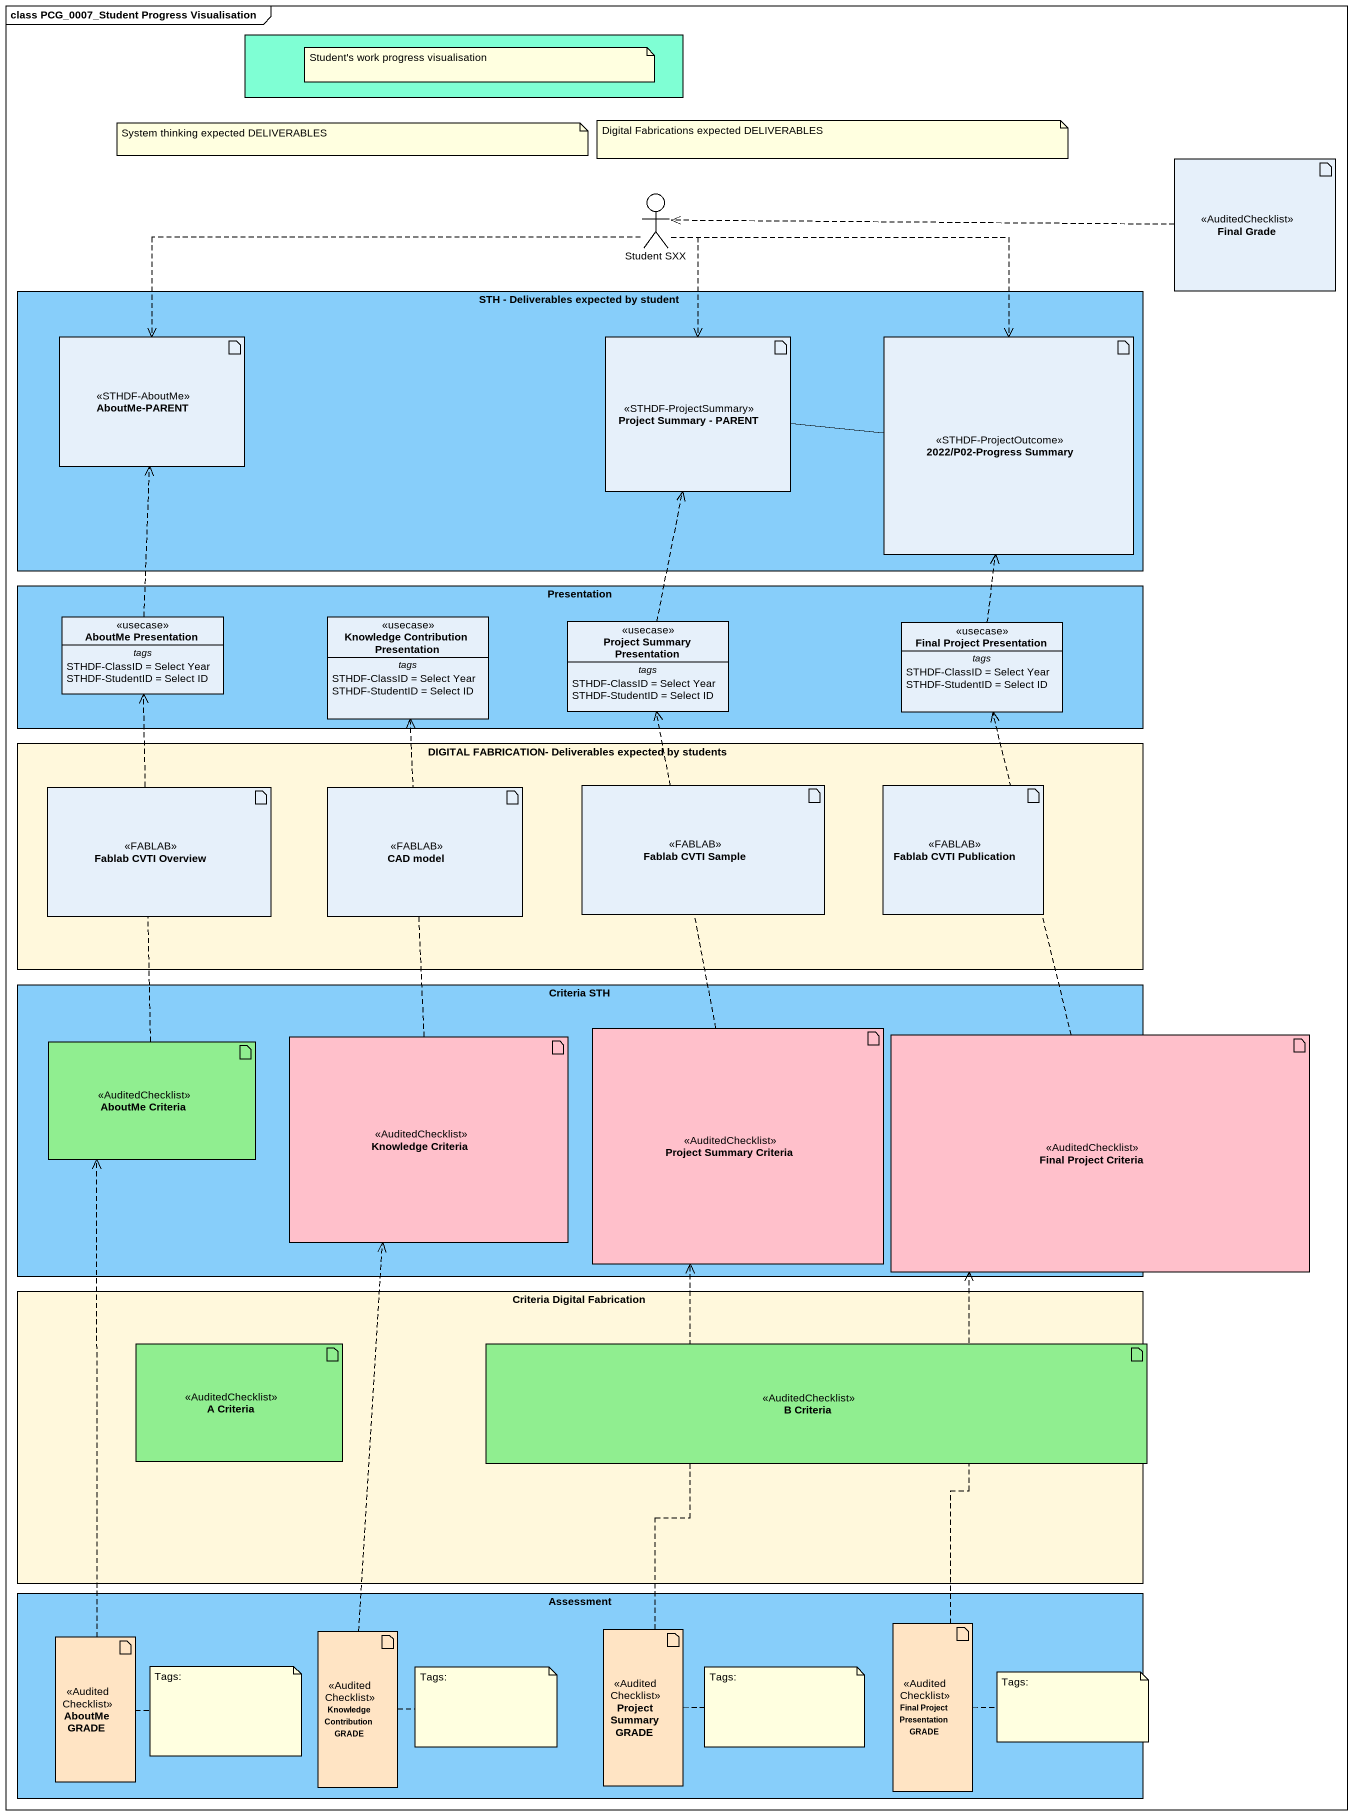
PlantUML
@startuml
mainframe class PCG_0007_Student Progress Visualisation
allowmixing
hide circle
hide empty members
rectangle " " as rectangle1 #7FFFD4
artifact "Final Grade" as Final_Grade <<AuditedChecklist>>
actor "Student SXX" as Student_SXX
rectangle "STH - Deliverables expected by student" as STH_Deliverables_expected #87CEFA {
  artifact "AboutMe-PARENT" as AboutMe_PARENT <<STHDF-AboutMe>>
  artifact "Project Summary - PARENT" as Project_Summary_PARENT <<STHDF-ProjectSummary>>
  artifact "2022/P02-Progress Summary" as a2022_P02_Progress_Summary <<STHDF-ProjectOutcome>>
}
rectangle Presentation #87CEFA {
  class "AboutMe Presentation" as AboutMe_Presentation <<usecase>> {
    -- tags --
    STHDF-ClassID = Select Year
    STHDF-StudentID = Select ID
  }
  class "Knowledge Contribution Presentation" as Knowledge_Contribution <<usecase>> {
    -- tags --
    STHDF-ClassID = Select Year
    STHDF-StudentID = Select ID
  }
  class "Project Summary Presentation" as Project_Summary_Presentation <<usecase>> {
    -- tags --
    STHDF-ClassID = Select Year
    STHDF-StudentID = Select ID
  }
  class "Final Project Presentation" as Final_Project_Presentation <<usecase>> {
    -- tags --
    STHDF-ClassID = Select Year
    STHDF-StudentID = Select ID
  }
}
rectangle "DIGITAL FABRICATION- Deliverables expected by students" as DIGITAL_FABRICATION #FFF8DC {
  artifact "Fablab CVTI Overview" as Fablab_CVTI_Overview <<FABLAB>>
  artifact "CAD model" as CAD_model <<FABLAB>>
  artifact "Fablab CVTI Sample" as Fablab_CVTI_Sample <<FABLAB>>
  artifact "Fablab CVTI Publication" as Fablab_CVTI_Publication <<FABLAB>>
}
rectangle "Criteria STH" as Criteria_STH #87CEFA {
  artifact "AboutMe Criteria" as AboutMe_Criteria <<AuditedChecklist>> #90EE90
  artifact "Knowledge Criteria" as Knowledge_Criteria <<AuditedChecklist>> #FFC0CB
  artifact "Project Summary Criteria" as Project_Summary_Criteria <<AuditedChecklist>> #FFC0CB
}
artifact "Final Project Criteria" as Final_Project_Criteria <<AuditedChecklist>> #FFC0CB
rectangle "Criteria Digital Fabrication" as Criteria_Digital_Fabrication #FFF8DC {
  artifact "A Criteria" as A_Criteria <<AuditedChecklist>> #90EE90
}
artifact "B Criteria" as B_Criteria <<AuditedChecklist>> #90EE90
rectangle Assessment #87CEFA {
  artifact "AboutMe GRADE" as AboutMe_GRADE <<AuditedChecklist>> #FFE4C4
  artifact "Knowledge Contribution GRADE" as Knowledge_Contribution_GRADE <<AuditedChecklist>> #FFE4C4
  artifact "Project Summary GRADE" as Project_Summary_GRADE <<AuditedChecklist>> #FFE4C4
  artifact "Final Project Presentation GRADE" as Final_Project_Presentation_2 <<AuditedChecklist>> #FFE4C4
}
Final_Grade .left.> Student_SXX
Student_SXX .left.> AboutMe_PARENT
Student_SXX ..> Project_Summary_PARENT
Student_SXX .right.> a2022_P02_Progress_Summary
a2022_P02_Progress_Summary -left- Project_Summary_PARENT
AboutMe_Presentation .up.> AboutMe_PARENT
Project_Summary_Presentation .up.> Project_Summary_PARENT
Final_Project_Presentation .up.> a2022_P02_Progress_Summary
AboutMe_Criteria .up.> AboutMe_Presentation
Knowledge_Criteria .up.> Knowledge_Contribution
Project_Summary_Criteria .up.> Project_Summary_Presentation
Final_Project_Criteria .up.> Final_Project_Presentation
AboutMe_GRADE .up.> AboutMe_Criteria
Knowledge_Contribution_GRADE .up.> Knowledge_Criteria
Project_Summary_GRADE .up.> Project_Summary_Criteria
Final_Project_Presentation_2 .up.> Final_Project_Criteria
note as N1
  Student's work progress visualisation
end note
note as N2
  System thinking expected DELIVERABLES
end note
note as N3
  Digital Fabrications expected DELIVERABLES
end note
note right of AboutMe_GRADE : Tags:
note right of Knowledge_Contribution_GRADE : Tags:
note right of Project_Summary_GRADE : Tags:
note right of Final_Project_Presentation_2 : Tags:
@enduml
